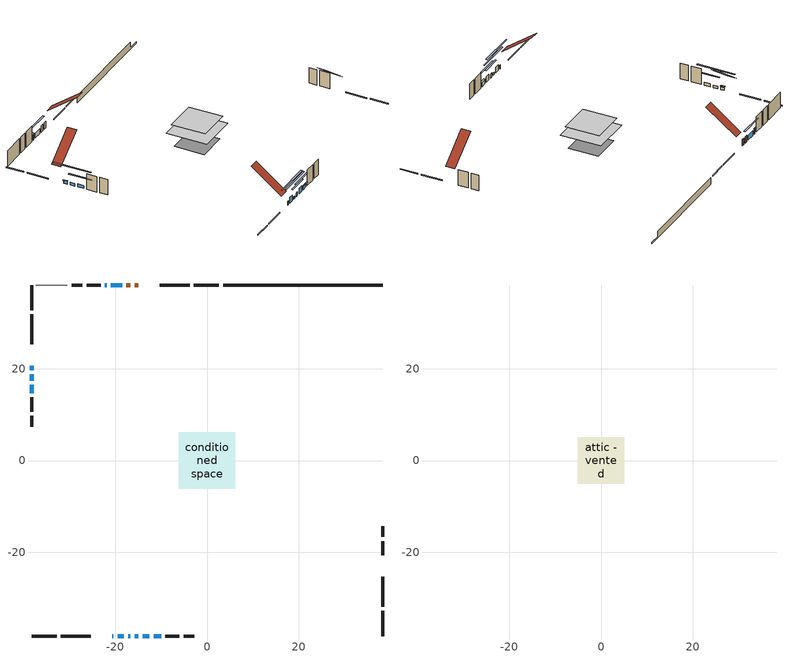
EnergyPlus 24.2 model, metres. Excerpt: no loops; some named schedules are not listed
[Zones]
conditioned space
 floor outside (Floor1 construction): -1.93,-1.93 -1.93,1.93 1.93,1.93 1.93,-1.93 z1.52
 floor adiabatic (AdiabaticFloorConstruction): -6.12,-6.12 -6.12,6.12 6.12,6.12 6.12,-6.12 z3.96
 floor foundation (Slab1 construction): -4.59,-4.59 -4.59,4.59 4.59,4.59 4.59,-4.59 z-0.61
 wall outside (RimJoist1 construction): 2.59,38.27 -2.87,38.27 / -38.27,-38.27 -32.81,-38.27 / -38.27,38.27 -38.27,32.81 / 38.27,-38.27 38.27,-32.81 z1.52:1.82
 wall outside (RimJoist2 construction): -3.8,38.27 -10.31,38.27 / -31.88,-38.27 -25.36,-38.27 / -38.27,31.88 -38.27,25.36 / 38.27,-31.88 38.27,-25.36 z1.52:1.82
 wall outside (AdiabaticWallConstruction 1): -15.03,38.27 -15.77,38.27 / -16.7,38.27 -17.57,38.27 z1.52:3.55
 wall outside (AdiabaticWallConstruction): -20.64,-38.27 -20.44,-38.27 / -15.8,-38.27 -14.98,-38.27 / -11.65,-38.27 -10.02,-38.27 z1.52:2.74; -38.27,20.64 -38.27,19.73 / -38.27,16.5 -38.27,14.67 z1.52:2.44; -19.51,-38.27 -18.11,-38.27 / -14.05,-38.27 -12.58,-38.27 z1.52:3.35; -17.19,-38.27 -16.72,-38.27 / -38.27,18.8 -38.27,17.43 z1.52:2.28; -18.49,38.27 -20.93,38.27 z1.52:3.04; -21.86,38.27 -22.24,38.27 z1.52:3.2
 wall outside (Wall1 construction): -23.17,38.27 -26.26,38.27 / -9.1,-38.27 -6.01,-38.27 / -38.27,13.74 -38.27,10.65 / 38.27,-20.64 38.27,-17.55 z1.52:6.4
 wall outside (Wall2 construction): -27.19,38.27 -29.51,38.27 / -5.08,-38.27 -2.76,-38.27 / -38.27,9.72 -38.27,7.4 / 38.27,-16.62 38.27,-14.3 z1.52:6.4
 wall foundation (FoundationWall1 construction): 3.52,38.27,-0.61 3.52,38.27,1.52 34.79,38.27,1.52 34.79,38.27,-0.12 38.27,38.27,-0.12 38.27,38.27,-0.61
 wall adiabatic (Wall3 construction): -30.44,38.27 -37.34,38.27 z1.52:6.4
 window (WindowConstruction 7): -20.64,-38.27 -20.44,-38.27 z1.52:2.74
 window (WindowConstruction 6): -38.27,20.64 -38.27,19.73 z1.52:2.43
 window (WindowConstruction 8): -19.51,-38.27 -18.11,-38.27 z1.52:3.35
 window (WindowConstruction 9): -17.18,-38.27 -16.73,-38.27 z1.52:2.28
 window (WindowConstruction 10): -38.27,18.8 -38.27,17.43 z1.52:2.28
 window (WindowConstruction): -18.49,38.27 -20.93,38.27 z1.52:3.04
 window (WindowConstruction 1): -15.8,-38.27 -14.98,-38.27 z1.52:2.74
 window (WindowConstruction 2): -14.05,-38.27 -12.58,-38.27 z1.52:3.35
 window (WindowConstruction 3): -38.27,16.5 -38.27,14.67 z1.52:2.43
 window (WindowConstruction 4): -21.86,38.27 -22.24,38.27 z1.52:3.2
 window (WindowConstruction 5): -11.65,-38.27 -10.03,-38.27 z1.52:2.74
 door (Door): -15.03,38.27 -15.77,38.27 z1.52:3.55
 door (Door 1): -16.7,38.27 -17.57,38.27 z1.52:3.55
 ceiling adiabatic (AdiabaticFloorConstruction): 6.12,-6.12 6.12,6.12 -6.12,6.12 -6.12,-6.12 z3.96
attic - vented
 floor to conditioned space (Floor2 construction Reversed): -5.12,-5.12 -5.12,5.12 5.12,5.12 5.12,-5.12 z6.4
 roof outside (Roof1 construction): -14.1,38.27,6.4 -14.1,29.11,13.27 -11.24,29.11,13.27 -11.24,38.27,6.4; -21.57,-38.27,6.4 -21.57,-29.11,13.27 -24.43,-29.11,13.27 -24.43,-38.27,6.4; -38.27,21.57,6.4 -29.11,21.57,13.27 -29.11,24.43,13.27 -38.27,24.43,6.4; 38.27,-21.57,6.4 29.11,-21.57,13.27 29.11,-24.43,13.27 38.27,-24.43,6.4
shading: -38.27,19.53 -38.27,20.84 -38.68,20.84 -38.68,19.53 z2.64; -13.03,-38.27 -24.59,-38.27 -24.59,-38.68 -13.03,-38.68 z8.43; -11.65,-38.27 -22.26,-38.27 -22.26,-38.68 -11.65,-38.68 z7.36; -38.27,12.35 -38.27,23.88 -38.68,23.88 -38.68,12.35 z7.36; -23.57,38.27 -15.85,38.27 -15.85,38.68 -23.57,38.68 z5.68; -12.34,-38.27 -18.44,-38.27 -18.44,-38.68 -12.34,-38.68 z5.38; -9.94,-38.27 -16.69,-38.27 -16.69,-38.68 -9.94,-38.68 z5.99; -38.27,12.03 -38.27,19.14 -38.68,19.14 -38.68,12.03 z5.07; -22.44,38.27 -21.66,38.27 -21.66,38.68 -22.44,38.68 z3.4; -9.82,-38.27 -11.85,-38.27 -11.85,-38.68 -9.82,-38.68 z2.94
[Building]
Building 1: Terrain=Suburbs
[Site:Location]
Toronto City Centre_ON: Latitude {deg}=43.63; Longitude {deg}=-79.39; Time Zone {hr}=-5; Elevation {m}=77; Keep Site Location Information=Yes
[Site:GroundTemperature:Shallow]
5.01852, 3.26908, 3.12898, 3.95918, 7.29196, 10.6092, 13.4851, 15.3069, 15.4617, 13.9799, 11.1774, 7.9619
[Site:WaterMainsTemperature]
Calculation Method=Schedule; Temperature Schedule=mains temperature schedule
[Material] Roughness=Rough; Thermal Absorptance=0.9
Name | Thickness {m} | Conductivity {W/m-K} | Density {kg/m3} | Specific Heat {J/kg-K} | Solar Absorptance | Visible Absorptance
asphalt or fiberglass shingles | 0.00635 | 0.162714 | 1121.4 | 1465.45 | 0.4 | 0.4
ceiling loosefill ins | 0.169333 | 0.0480833 | 16.02 | 1046.75 | 0.7 | 0.7
ceiling stud and cavity | 0.1397 | 0.170985 | 65.682 | 1177.47 | 0.7 | 0.7
concrete 4.0 in. | 0.1016 | 1.803125 | 2242.8 | 837.4 | 0.7 | 0.7
concrete 8.0 in. | 0.2032 | 1.803125 | 2242.8 | 837.4 | 0.7 | 0.7
door material | 0.04445 | 0.188738 | 512.64 | 1214.23 | 0.7 | 0.7
exterior vertical ins | 0.0125104 | 0.029427 | 32.04 | 1214.23 | 0.7 | 0.7
floor covering | 0.0127 | 0.0433444 | 54.468 | 1339.84 | 0.6 | 0.6
floor rigid ins; rim joist rigid ins | 0.051816 | 0.029427 | 32.04 | 1214.23 | 0.7 | 0.7
floor rigid ins 1; wall rigid ins | 0.512978 | 0.029427 | 32.04 | 1214.23 | 0.7 | 0.7
floor stud and cavity | 0.1397 | 0.108652 | 92.3553 | 1139.71 | 0.7 | 0.7
floor stud and cavity 1 | 0.1397 | 1.75129 | 37.0049 | 1207.88 | 0.7 | 0.7
furniture material conditioned space 1 | 0.1524 | 0.115458 | 640.8 | 1214.23 | 0.6 | 0.6
gypsum board | 0.0127 | 0.160291 | 801 | 837.4 | 0.6 | 0.6
gypsum board 1 | 0.0127 | 0.160291 | 801 | 837.4 | 0.7 | 0.7
osb sheathing 0.5 in. | 0.0127 | 0.115458 | 512.64 | 1214.23 | 0.7 | 0.7
osb sheathing 0.5 in. 1 | 0.0127 | 0.115458 | 512.64 | 1214.23 | 0.4 | 0.4
osb sheathing 0.75 in. | 0.01905 | 0.115458 | 512.64 | 1214.23 | 0.7 | 0.7
osb sheathing 2.0 in. | 0.0508 | 0.115458 | 512.64 | 1214.23 | 0.7 | 0.7
rim joist stud and cavity | 0.0508 | 0.0452492 | 125.044 | 1163.47 | 0.6 | 0.6
rim joist stud and cavity 1 | 0.0508 | 0.0346513 | 125.044 | 1163.47 | 0.6 | 0.6
wall stud and cavity | 0.1397 | 0.0823866 | 139.0536 | 1170.24 | 0.7 | 0.7
wall stud and cavity 1 | 0.1397 | 0.0959353 | 139.0536 | 1170.24 | 0.7 | 0.7
wall stud and cavity 2 | 0.1397 | 0.0751633 | 139.0536 | 1170.24 | 0.7 | 0.7
wall stud and cavity 3 | 0.0889 | 0.380278 | 52.3479 | 1209.89 | 0.7 | 0.7
wall stud and cavity 4 | 0.0889 | 0.391764 | 83.0341 | 1211.67 | 0.7 | 0.7
wood siding | 0.0254 | 0.102417 | 544.68 | 1172.36 | 0.4 | 0.4
wood siding 1; wood siding 2; wood siding 3 | 0.0254 | 0.102417 | 544.68 | 1172.36 | 0.7 | 0.7
[WindowMaterial:SimpleGlazingSystem]
Name | U-Factor {W/m2-K} | Solar Heat Gain Coefficient
WindowMaterial | 2.88499 | 0.7
WindowMaterial 1 | 3.8741 | 0.68
WindowMaterial 2 | 2.89521 | 0.69
WindowMaterial 3 | 3.93996 | 0.68
WindowMaterial 4 | 2.75042 | 0.58
WindowMaterial 5 | 6.93965 | 0.69
WindowMaterial 6 | 3.47664 | 0.71
WindowMaterial 7 | 4.57022 | 0.63
WindowMaterial 8 | 2.74361 | 0.57
[Construction]
AdiabaticFloorConstruction: floor stud and cavity 1, floor rigid ins 1, osb sheathing 0.75 in., floor covering
AdiabaticWallConstruction: wood siding 2, wall rigid ins, wall stud and cavity 3, gypsum board
AdiabaticWallConstruction 1: wood siding 3, wall rigid ins, wall stud and cavity 3, gypsum board
Door; Door 1: door material
Floor1 construction: floor stud and cavity, floor rigid ins, osb sheathing 0.75 in., floor covering
Floor2 construction Reversed: gypsum board, ceiling stud and cavity, ceiling loosefill ins
FoundationWall1 construction: concrete 8.0 in., gypsum board 1
furniture construction conditioned space 1: furniture material conditioned space 1
PartitionWallConstruction: gypsum board, wall stud and cavity 4, gypsum board
RimJoist1 construction: wood siding 1, osb sheathing 2.0 in., rim joist stud and cavity
RimJoist2 construction: wood siding 1, rim joist rigid ins, osb sheathing 2.0 in., rim joist stud and cavity 1
Roof1 construction: asphalt or fiberglass shingles
Slab1 construction: concrete 4.0 in.
Wall1 construction: wood siding, osb sheathing 0.5 in., wall stud and cavity, gypsum board
Wall2 construction: wood siding, osb sheathing 0.5 in., wall stud and cavity 1, gypsum board
Wall3 construction: osb sheathing 0.5 in. 1, wall stud and cavity 2, gypsum board
WindowConstruction: WindowMaterial
WindowConstruction 1; WindowConstruction 5: WindowMaterial 1
WindowConstruction 10: WindowMaterial 8
WindowConstruction 2: WindowMaterial 2
WindowConstruction 3; WindowConstruction 6: WindowMaterial 3
WindowConstruction 4: WindowMaterial 4
WindowConstruction 7: WindowMaterial 5
WindowConstruction 8: WindowMaterial 6
WindowConstruction 9: WindowMaterial 7
[Zone] Multiplier=1; Part of Total Floor Area=Yes
Name | Volume {m3}
attic - vented | 107.424
conditioned space | 574.9
[Space]
Name | Zone | Volume {m3}
attic - vented 1 | attic - vented | 107.424
conditioned space 1 | conditioned space | 574.9
[ZoneInfiltration:EffectiveLeakageArea]
infil attic - vented 1: Zone or Space=attic - vented 1; Schedule=Always On Discrete; Effective Air Leakage Area {cm2}=4416.42; Stack Coefficient=0.000477746; Wind Coefficient=1.47679e-05
[ZoneMixing]
whole house fan mix: Zone or Space=attic - vented; Schedule=Always On Continuous; Design Flow Rate Calculation Method=Flow/Zone; Design Flow Rate {m3/s}=0; Source Zone or Space=conditioned space
[SurfaceProperty:ExposedFoundationPerimeter]
Slab1: Exposed Perimeter Calculation Method=TotalExposedPerimeter; Total Exposed Perimeter {m}=34.747
[InternalMass] Zone or ZoneList=conditioned space; Space or SpaceList=conditioned space 1
Name | Construction | Surface Area {m2}
furniture mass conditioned space 1 | furniture construction conditioned space 1 | 99.6881
partition wall mass | PartitionWallConstruction | 249.22
[Lights]
interior lighting: Zone or ZoneList or Space or SpaceList=conditioned space 1; Schedule=interior lighting schedule; Design Level Calculation Method=LightingLevel; Lighting Level {W}=343.2; Return Air Fraction=0; Fraction Radiant=0.6; Fraction Visible=0.2; Fraction Replaceable=1
[People]
occupants: Zone or ZoneList or Space or SpaceList=conditioned space 1; Number of People Schedule=occupants schedule; Number of People Calculation Method=People; Number of People=3; Fraction Radiant=0.314171; Sensible Heat Fraction=0.56303; Activity Level Schedule=occupants activity schedule; Carbon Dioxide Generation Rate {m3/s-W}=0; Enable ASHRAE 55 Comfort Warnings=No; Mean Radiant Temperature Calculation Type=EnclosureAveraged
[ElectricEquipment] Zone or ZoneList or Space or SpaceList=conditioned space 1; Design Level Calculation Method=EquipmentLevel
Name | Schedule | Design Level {W} | Fraction Latent | Fraction Radiant | Fraction Lost
clothes dryer | clothes dryer schedule | 140.772 | 0.015 | 0.081 | 0.85
clothes washer | clothes washer schedule | 32.1985 | 0.03 | 0.162 | 0.7
cooking range | cooking range schedule | 208.969 | 0.08 | 0.432 | 0.2
dishwasher | dishwasher schedule | 66.8632 | 0.3 | 0.18 | 0.4
fridge | fridge schedule | 72.9452 | 0 | 0.6 | 0
mech vent bath fan 0 | mech vent bath fan 0 schedule | 50.2 | 0 | 0 | 1
mech vent bath fan 1 | mech vent bath fan 1 schedule | 50.2 | 0 | 0 | 1
mech vent bath fan 2 | mech vent bath fan 2 schedule | 50.2 | 0 | 0 | 1
mech vent house fan | mech vent house fan schedule | 0 | 0 | 0 | 1
mech vent house fan cfis | mech vent house fan cfis schedule | 0 | 0 | 0 | 0
mech vent range fan 0 | mech vent range fan 0 schedule | 57 | 0 | 0 | 1
misc plug loads | misc plug loads schedule | 494.7 | 0.045 | 0.513 | 0.1
whole house fan | Always On Discrete | 0 | 0 | 0 | 1
[OtherEquipment] Zone or ZoneList or Space or SpaceList=conditioned space 1; Design Level Calculation Method=EquipmentLevel
Name | Fuel Type | Schedule | Design Level {W} | Fraction Latent | Fraction Radiant | Fraction Lost
clothes dryer 1 | Electricity | clothes dryer schedule | 0 | 0.015 | 0.081 | 0.85
cooking range 1 | Electricity | cooking range schedule | 0 | 0.08 | 0.432 | 0.2
general water use latent | None | general water use schedule | 59.3978 | 1 | 0 | 0
general water use sensible | None | general water use schedule | -58.539 | 0 | 0.6 | 0
mech vent house fan latent load | None | Always On Discrete | 0 | 1 | 0 | 0
mech vent house fan sensible load | None | Always On Discrete | 0 | 0 | 0 | 0
water heater energy adjustment1 | NaturalGas | Always On Discrete | 0.01 | 0 | 0 | 1
[ZoneInfiltration:DesignFlowRate] Zone or ZoneList or Space or SpaceList=conditioned space 1; Schedule=Always On Discrete; Design Flow Rate Calculation Method=Flow/Zone; Design Flow Rate {m3/s}=0
infil flow; natural vent flow; whole house fan flow
[AvailabilityManager:Scheduled]
central ac and furnace airloop Availability Manager: Schedule=Always On Discrete
[Foundation:Kiva]
Foundation Kiva 1: Initial Indoor Air Temperature {C}=18; Wall Height Above Grade {m}=1.52001; Wall Depth Below Slab {m}=0.2032; Custom Block Material Name 1=exterior vertical ins; Custom Block Depth 1 {m}=2.13; Custom Block X Position 1 {m}=0.2159; Custom Block Z Position 1 {m}=0
[Foundation:Kiva:Settings]
Soil Conductivity {W/m-K}=0.849921; Soil Density {kg/m3}=1842.3; Soil Specific Heat {J/kg-K}=418.7; Ground Solar Absorptivity=0.9; Ground Thermal Absorptivity=0.9; Ground Surface Roughness {m}=0.03; Far-Field Width {m}=40; Deep-Ground Boundary Condition=ZeroFlux; Deep-Ground Depth {m}=40; Minimum Cell Dimension {m}=0.2; Maximum Cell Growth Coefficient=3; Simulation Timestep=Timestep
[Exterior:Lights]
exterior lighting: Schedule=exterior lighting schedule; Design Level {W}=75.6
[EnergyManagementSystem:GlobalVariable]
central_ac_and_furnace_airloop_Fan_RTF
infil_program_Qfan
infil_program_Qinf
natural_vent_program_Qnv
natural_vent_program_Qwhf
[EnergyManagementSystem:Sensor]
Name | Output:Variable or Output:Meter Index Key | Output:Variable or Output:Meter
airflow_gain | infil flow | Infiltration Sensible Heat Gain Energy
airflow_gain_1 | natural vent flow | Infiltration Sensible Heat Gain Energy
airflow_gain_2 | whole house fan flow | Infiltration Sensible Heat Gain Energy
airflow_loss | infil flow | Infiltration Sensible Heat Loss Energy
airflow_loss_1 | natural vent flow | Infiltration Sensible Heat Loss Energy
airflow_loss_2 | whole house fan flow | Infiltration Sensible Heat Loss Energy
clg_load_cond |  | Cooling:EnergyTransfer:Zone:CONDITIONED SPACE
clg_sp_s; clg_sp_s_1 | cooling setpoint | Schedule Value
clothes_dryer_exhaust_0_sch_s | clothes dryer exhaust 0 schedule | Schedule Value
cool_season | cooling season schedule | Schedule Value
htg_load_cond |  | Heating:EnergyTransfer:Zone:CONDITIONED SPACE
htg_sp_s; htg_sp_s_1 | heating setpoint | Schedule Value
ig_ee_conv | clothes dryer | Electric Equipment Convective Heating Energy
ig_ee_conv_2 | cooking range | Electric Equipment Convective Heating Energy
ig_ee_conv_4 | fridge | Electric Equipment Convective Heating Energy
ig_ee_conv_5 | misc plug loads | Electric Equipment Convective Heating Energy
ig_ee_conv_6 | whole house fan | Electric Equipment Convective Heating Energy
ig_ee_rad | clothes dryer | Electric Equipment Radiant Heating Energy
ig_ee_rad_2 | cooking range | Electric Equipment Radiant Heating Energy
ig_ee_rad_4 | fridge | Electric Equipment Radiant Heating Energy
ig_ee_rad_5 | misc plug loads | Electric Equipment Radiant Heating Energy
ig_ee_rad_6 | whole house fan | Electric Equipment Radiant Heating Energy
ig_lgt_conv | interior lighting | Lights Convective Heating Energy
ig_lgt_rad | interior lighting | Lights Radiant Heating Energy
ig_lgt_vis | interior lighting | Lights Visible Radiation Heating Energy
ig_oe_conv | clothes dryer 1 | Other Equipment Convective Heating Energy
ig_oe_conv_1 | cooking range 1 | Other Equipment Convective Heating Energy
ig_oe_conv_2 | general water use latent | Other Equipment Convective Heating Energy
ig_oe_conv_3 | general water use sensible | Other Equipment Convective Heating Energy
ig_oe_conv_4 | water heater energy adjustment1 | Other Equipment Convective Heating Energy
ig_oe_rad | clothes dryer 1 | Other Equipment Radiant Heating Energy
ig_oe_rad_1 | cooking range 1 | Other Equipment Radiant Heating Energy
ig_oe_rad_2 | general water use latent | Other Equipment Radiant Heating Energy
ig_oe_rad_3 | general water use sensible | Other Equipment Radiant Heating Energy
ig_oe_rad_4 | water heater energy adjustment1 | Other Equipment Radiant Heating Energy
ig_ppl_conv | occupants | People Convective Heating Energy
ig_ppl_rad | occupants | People Radiant Heating Energy
im_conv | furniture mass conditioned space 1 | Surface Inside Face Convection Heat Gain Energy
im_conv_1 | partition wall mass | Surface Inside Face Convection Heat Gain Energy
im_ig | furniture mass conditioned space 1 | Surface Inside Face Internal Gains Radiation Heat Gain Energy
im_ig_1 | partition wall mass | Surface Inside Face Internal Gains Radiation Heat Gain Energy
im_lgt | furniture mass conditioned space 1 | Surface Inside Face Lights Radiation Heat Gain Energy
im_lgt_1 | partition wall mass | Surface Inside Face Lights Radiation Heat Gain Energy
im_sol | furniture mass conditioned space 1 | Surface Inside Face Solar Radiation Heat Gain Energy
im_sol_1 | partition wall mass | Surface Inside Face Solar Radiation Heat Gain Energy
im_surf | furniture mass conditioned space 1 | Surface Inside Face Net Surface Thermal Radiation Heat Gain Energy
im_surf_1 | partition wall mass | Surface Inside Face Net Surface Thermal Radiation Heat Gain Energy
mech_vent_bath_fan_0_sch_s | mech vent bath fan 0 schedule | Schedule Value
mech_vent_bath_fan_1_sch_s | mech vent bath fan 1 schedule | Schedule Value
mech_vent_bath_fan_2_sch_s | mech vent bath fan 2 schedule | Schedule Value
mech_vent_range_fan_0_sch_s | mech vent range fan 0 schedule | Schedule Value
mv_conv | mech vent bath fan 0 | Electric Equipment Convective Heating Energy
mv_conv_1 | mech vent bath fan 1 | Electric Equipment Convective Heating Energy
mv_conv_2 | mech vent bath fan 2 | Electric Equipment Convective Heating Energy
mv_conv_3 | mech vent house fan | Electric Equipment Convective Heating Energy
mv_conv_4 | mech vent house fan cfis | Electric Equipment Convective Heating Energy
mv_conv_5 | mech vent range fan 0 | Electric Equipment Convective Heating Energy
mv_conv_6 | mech vent house fan latent load | Other Equipment Convective Heating Energy
mv_conv_7 | mech vent house fan sensible load | Other Equipment Convective Heating Energy
mv_rad | mech vent bath fan 0 | Electric Equipment Radiant Heating Energy
mv_rad_1 | mech vent bath fan 1 | Electric Equipment Radiant Heating Energy
mv_rad_2 | mech vent bath fan 2 | Electric Equipment Radiant Heating Energy
mv_rad_3 | mech vent house fan | Electric Equipment Radiant Heating Energy
mv_rad_4 | mech vent house fan cfis | Electric Equipment Radiant Heating Energy
mv_rad_5 | mech vent range fan 0 | Electric Equipment Radiant Heating Energy
mv_rad_6 | mech vent house fan latent load | Other Equipment Radiant Heating Energy
mv_rad_7 | mech vent house fan sensible load | Other Equipment Radiant Heating Energy
natural_vent_s | natural vent schedule | Schedule Value
out_pb_s |  | Site Outdoor Air Barometric Pressure
out_wt_s |  | Site Outdoor Air Humidity Ratio
site_vw_s |  | Site Wind Speed
ss_back_out | Window1 | Surface Window Shortwave from Zone Back Out Window Heat Transfer Rate
ss_back_out_1 | Window10 | Surface Window Shortwave from Zone Back Out Window Heat Transfer Rate
ss_back_out_10 | Window8 | Surface Window Shortwave from Zone Back Out Window Heat Transfer Rate
ss_back_out_2 | Window11 | Surface Window Shortwave from Zone Back Out Window Heat Transfer Rate
ss_back_out_3 | Window12 | Surface Window Shortwave from Zone Back Out Window Heat Transfer Rate
ss_back_out_4 | Window13 | Surface Window Shortwave from Zone Back Out Window Heat Transfer Rate
ss_back_out_5 | Window2 | Surface Window Shortwave from Zone Back Out Window Heat Transfer Rate
ss_back_out_6 | Window3 | Surface Window Shortwave from Zone Back Out Window Heat Transfer Rate
ss_back_out_7 | Window4 | Surface Window Shortwave from Zone Back Out Window Heat Transfer Rate
ss_back_out_8 | Window5 | Surface Window Shortwave from Zone Back Out Window Heat Transfer Rate
ss_back_out_9 | Window7 | Surface Window Shortwave from Zone Back Out Window Heat Transfer Rate
ss_conv | Door1 | Surface Inside Face Convection Heat Gain Energy
ss_conv_1 | Door2 | Surface Inside Face Convection Heat Gain Energy
ss_conv_10 | Window5 | Surface Inside Face Convection Heat Gain Energy
ss_conv_11 | Window7 | Surface Inside Face Convection Heat Gain Energy
ss_conv_12 | Window8 | Surface Inside Face Convection Heat Gain Energy
ss_conv_2 | Window1 | Surface Inside Face Convection Heat Gain Energy
ss_conv_3 | Window10 | Surface Inside Face Convection Heat Gain Energy
ss_conv_4 | Window11 | Surface Inside Face Convection Heat Gain Energy
ss_conv_5 | Window12 | Surface Inside Face Convection Heat Gain Energy
ss_conv_6 | Window13 | Surface Inside Face Convection Heat Gain Energy
ss_conv_7 | Window2 | Surface Inside Face Convection Heat Gain Energy
ss_conv_8 | Window3 | Surface Inside Face Convection Heat Gain Energy
ss_conv_9 | Window4 | Surface Inside Face Convection Heat Gain Energy
ss_ig | Door1 | Surface Inside Face Internal Gains Radiation Heat Gain Energy
ss_ig_1 | Door2 | Surface Inside Face Internal Gains Radiation Heat Gain Energy
ss_ig_10 | Window5 | Surface Inside Face Internal Gains Radiation Heat Gain Energy
ss_ig_11 | Window7 | Surface Inside Face Internal Gains Radiation Heat Gain Energy
ss_ig_12 | Window8 | Surface Inside Face Internal Gains Radiation Heat Gain Energy
ss_ig_2 | Window1 | Surface Inside Face Internal Gains Radiation Heat Gain Energy
ss_ig_3 | Window10 | Surface Inside Face Internal Gains Radiation Heat Gain Energy
ss_ig_4 | Window11 | Surface Inside Face Internal Gains Radiation Heat Gain Energy
ss_ig_5 | Window12 | Surface Inside Face Internal Gains Radiation Heat Gain Energy
ss_ig_6 | Window13 | Surface Inside Face Internal Gains Radiation Heat Gain Energy
ss_ig_7 | Window2 | Surface Inside Face Internal Gains Radiation Heat Gain Energy
ss_ig_8 | Window3 | Surface Inside Face Internal Gains Radiation Heat Gain Energy
ss_ig_9 | Window4 | Surface Inside Face Internal Gains Radiation Heat Gain Energy
ss_lgt | Door1 | Surface Inside Face Lights Radiation Heat Gain Energy
ss_lgt_1 | Door2 | Surface Inside Face Lights Radiation Heat Gain Energy
ss_sol | Door1 | Surface Inside Face Solar Radiation Heat Gain Energy
ss_sol_1 | Door2 | Surface Inside Face Solar Radiation Heat Gain Energy
ss_surf | Door1 | Surface Inside Face Net Surface Thermal Radiation Heat Gain Energy
ss_surf_1 | Door2 | Surface Inside Face Net Surface Thermal Radiation Heat Gain Energy
ss_surf_10 | Window5 | Surface Inside Face Net Surface Thermal Radiation Heat Gain Energy
ss_surf_11 | Window7 | Surface Inside Face Net Surface Thermal Radiation Heat Gain Energy
ss_surf_12 | Window8 | Surface Inside Face Net Surface Thermal Radiation Heat Gain Energy
ss_surf_2 | Window1 | Surface Inside Face Net Surface Thermal Radiation Heat Gain Energy
ss_surf_3 | Window10 | Surface Inside Face Net Surface Thermal Radiation Heat Gain Energy
ss_surf_4 | Window11 | Surface Inside Face Net Surface Thermal Radiation Heat Gain Energy
ss_surf_5 | Window12 | Surface Inside Face Net Surface Thermal Radiation Heat Gain Energy
ss_surf_6 | Window13 | Surface Inside Face Net Surface Thermal Radiation Heat Gain Energy
ss_surf_7 | Window2 | Surface Inside Face Net Surface Thermal Radiation Heat Gain Energy
ss_surf_8 | Window3 | Surface Inside Face Net Surface Thermal Radiation Heat Gain Energy
ss_surf_9 | Window4 | Surface Inside Face Net Surface Thermal Radiation Heat Gain Energy
ss_trans_in | Window1 | Surface Window Transmitted Solar Radiation Rate
ss_trans_in_1 | Window10 | Surface Window Transmitted Solar Radiation Rate
ss_trans_in_10 | Window8 | Surface Window Transmitted Solar Radiation Rate
ss_trans_in_2 | Window11 | Surface Window Transmitted Solar Radiation Rate
ss_trans_in_3 | Window12 | Surface Window Transmitted Solar Radiation Rate
ss_trans_in_4 | Window13 | Surface Window Transmitted Solar Radiation Rate
ss_trans_in_5 | Window2 | Surface Window Transmitted Solar Radiation Rate
ss_trans_in_6 | Window3 | Surface Window Transmitted Solar Radiation Rate
ss_trans_in_7 | Window4 | Surface Window Transmitted Solar Radiation Rate
ss_trans_in_8 | Window5 | Surface Window Transmitted Solar Radiation Rate
ss_trans_in_9 | Window7 | Surface Window Transmitted Solar Radiation Rate
ss_trans_out | Window1 | Surface Inside Face Initial Transmitted Diffuse Transmitted Out Window Solar Radiation Rate
ss_trans_out_1 | Window10 | Surface Inside Face Initial Transmitted Diffuse Transmitted Out Window Solar Radiation Rate
ss_trans_out_10 | Window8 | Surface Inside Face Initial Transmitted Diffuse Transmitted Out Window Solar Radiation Rate
ss_trans_out_2 | Window11 | Surface Inside Face Initial Transmitted Diffuse Transmitted Out Window Solar Radiation Rate
ss_trans_out_3 | Window12 | Surface Inside Face Initial Transmitted Diffuse Transmitted Out Window Solar Radiation Rate
